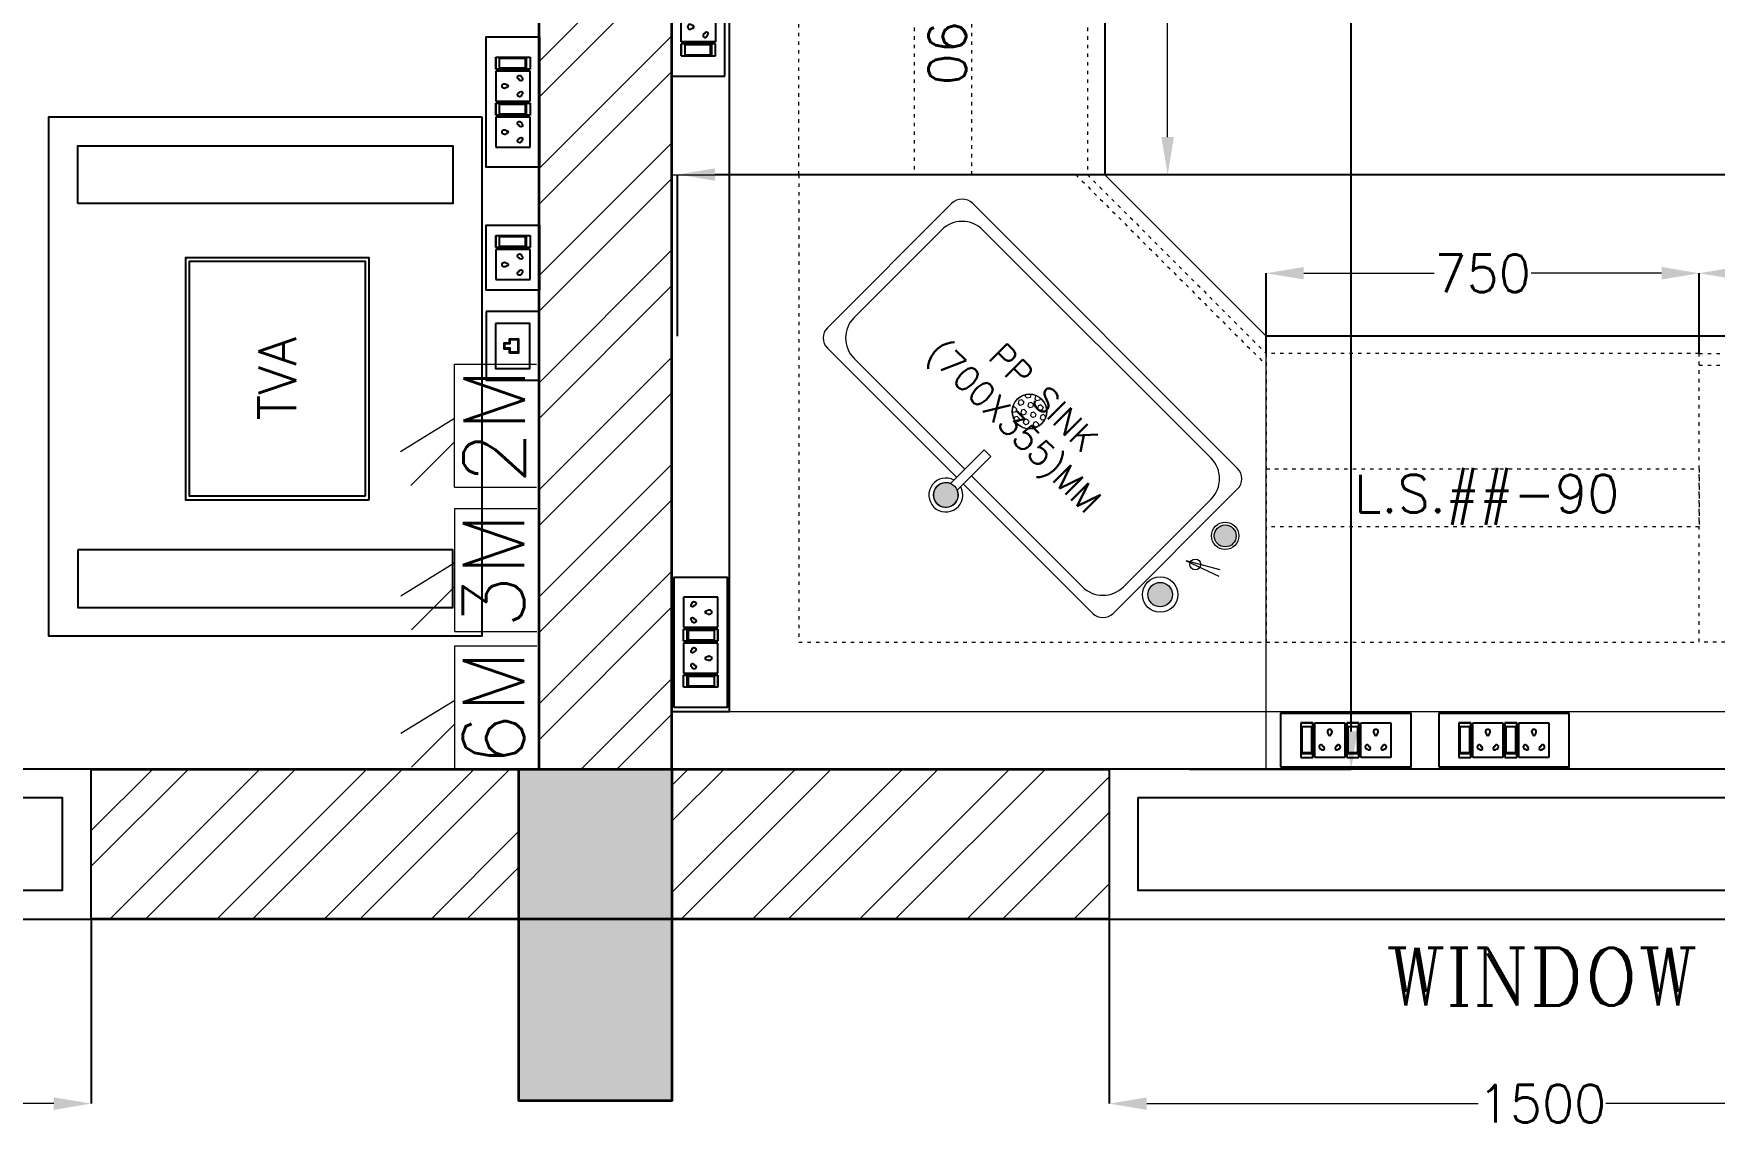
# Model space of a CAD drawing. Extents: x -52083 to 49512, y -145230 to 20224.
# Drawn here: x -37431 to -34519, y -133828 to -131941 of the extents above; entities that cross this region are included whole.
import ezdxf
from ezdxf.enums import TextEntityAlignment as Align

# ---------------------------------------------------------------- set-up
doc = ezdxf.new("R2010")
doc.units = 0
doc.header["$LTSCALE"] = 0.5
doc.header["$MEASUREMENT"] = 0
doc.header["$PDMODE"] = 32
doc.linetypes.add('ACAD_ISO03W100', pattern=[30, 12, -18])
for name, color, linetype, lineweight in [('3M Switch Board', 76, 'Continuous', 5), ('COL', 1, 'Continuous', 35), ('DIM', 3, 'Continuous', 5), ('Furniture', 30, 'Continuous', 13), ('Hatch-1', 8, 'Continuous', 5), ('Sa-Block Text', 7, 'Continuous', 18), ('wall-1', 7, 'Continuous', 35)]:
    doc.layers.add(name, color=color, linetype=linetype, lineweight=lineweight)
for name, color, linetype in [('LABOFAB', 7, 'Continuous'), ('PDF_Text', 5, 'Continuous'), ('SA-3MRP', 1, 'Continuous'), ('SA-6MRP', 1, 'Continuous'), ('SA-6MUP', 223, 'Continuous'), ('SA-FUR', 3, 'Continuous'), ('SA-Granite', 3, 'Continuous'), ('SA-Lan', 3, 'Continuous')]:
    doc.layers.add(name, color=color, linetype=linetype)
doc.styles.add('RomanS', font='romans.shx')
doc.styles.get("Standard").update_dxf_attribs({"font": 'romans.shx'})
doc.dimstyles.new('Sa-dim', dxfattribs={"dimtxt": 65, "dimasz": 65, "dimexe": 0, "dimexo": 0, "dimtad": 0, "dimdec": 0, "dimdsep": 46, "dimtxsty": 'Standard', "dimcen": 0, "dimclrd": 256, "dimclre": 7, "dimclrt": 1, "dimadec": 0, "dimazin": 0, "dimtfac": 1, "dimtdec": 0, "dimtmove": 0, "dimatfit": 3, "dimfxl": 1, "dimlwd": -1, "dimarcsym": 0})
pattern_1 = [(45, (22946.7, -16431.28), (-92.80777, 92.80777), []), (45, (23008.57, -16431.28), (-92.80777, 92.80777), [])]

# ---------------------------------------------------------------- blocks, each defined once
blk = doc.blocks.new('*U109')
at = {"color": 5}
blk.add_wipeout([(50, 400), (50, 240), (1450, 240), (1450, 400)], dxfattribs=at)
blk.add_wipeout([(0, 450), (0, 190), (1500, 190), (1500, 450)], dxfattribs=at)
for points in [[(0, 450), (0, 190), (1500, 190), (1500, 450)], [(50, 400), (50, 240), (1450, 240), (1450, 400)]]:
    blk.add_lwpolyline(points, close=True, dxfattribs=at)
blk = doc.blocks.new('*D946')
at = {"layer": 'Defpoints', "color": 0}
for p in [(-38831.5, -133475.7), (-37331.5, -133475.7), (-37331.5, -133795.6)]:
    blk.add_point(p, dxfattribs=at)
at = {"layer": 'DIM', "color": 7, "lineweight": -2}
for p, q in [((-38831.5, -133475.7), (-38831.5, -133795.6)), ((-37331.5, -133475.7), (-37331.5, -133795.6))]:
    blk.add_line(p, q, dxfattribs=at)
at = {"layer": 'DIM'}
for p, q in [((-38766.5, -133795.6), (-38192, -133795.6)), ((-37396.5, -133795.6), (-37971, -133795.6))]:
    blk.add_line(p, q, dxfattribs=at)
for points in [[(-38766.5, -133784.8), (-38766.5, -133806.5), (-38831.5, -133795.6)], [(-37396.5, -133784.8), (-37396.5, -133806.5), (-37331.5, -133795.6)]]:
    blk.add_solid(points, dxfattribs=at)
at = {"layer": 'DIM', "color": 1, "insert": (-38081.5, -133795.6), "char_height": 65, "attachment_point": 5}
blk.add_mtext('1500', dxfattribs=at)
blk = doc.blocks.new('*D969')
at = {"layer": 'Defpoints', "color": 0}
for p in [(-35567.7, -133475.7), (-34067.7, -133475.7), (-34067.7, -133795.6)]:
    blk.add_point(p, dxfattribs=at)
at = {"layer": 'DIM', "color": 7, "lineweight": -2}
for p, q in [((-35567.7, -133475.7), (-35567.7, -133795.6)), ((-34067.7, -133475.7), (-34067.7, -133795.6))]:
    blk.add_line(p, q, dxfattribs=at)
at = {"layer": 'DIM'}
for p, q in [((-35502.7, -133795.6), (-34928.2, -133795.6)), ((-34132.7, -133795.6), (-34707.2, -133795.6))]:
    blk.add_line(p, q, dxfattribs=at)
for points in [[(-35502.7, -133784.8), (-35502.7, -133806.5), (-35567.7, -133795.6)], [(-34132.7, -133784.8), (-34132.7, -133806.5), (-34067.7, -133795.6)]]:
    blk.add_solid(points, dxfattribs=at)
at = {"layer": 'DIM', "color": 1, "insert": (-34817.7, -133795.6), "char_height": 65, "attachment_point": 5}
blk.add_mtext('1500', dxfattribs=at)
blk = doc.blocks.new('*U92')
at = {"layer": 'SA-FUR', "color": 230, "linetype": 'ACAD_ISO03W100', "lineweight": 13}
for points in [[(750, 500), (0, 500), (0, 0), (750, 0)], [(750, 200), (0, 200), (0, 300), (750, 300)]]:
    blk.add_lwpolyline(points, close=True, dxfattribs=at)
at = {"layer": 'SA-FUR', "color": 7}
blk.add_attdef('TAG-2', text='', height=65, dxfattribs=at).set_placement((382.1, 224.8), align=Align.CENTER)
blk = doc.blocks.new('*D989')
at = {"layer": 'Defpoints', "color": 0}
for p in [(-34545.5, -132356.6), (-35295.5, -132495.7), (-34545.5, -132495.7)]:
    blk.add_point(p, dxfattribs=at)
at = {"layer": 'DIM', "color": 7, "lineweight": -2}
for p, q in [((-35295.5, -132495.7), (-35295.5, -132356.6)), ((-34545.5, -132495.7), (-34545.5, -132356.6))]:
    blk.add_line(p, q, dxfattribs=at)
at = {"layer": 'DIM'}
for p, q in [((-35230.5, -132356.6), (-35004.7, -132356.6)), ((-34610.5, -132356.6), (-34836.3, -132356.6))]:
    blk.add_line(p, q, dxfattribs=at)
for points in [[(-35230.5, -132345.7), (-35230.5, -132367.4), (-35295.5, -132356.6)], [(-34610.5, -132345.7), (-34610.5, -132367.4), (-34545.5, -132356.6)]]:
    blk.add_solid(points, dxfattribs=at)
at = {"layer": 'DIM', "color": 1, "insert": (-34920.5, -132356.6), "char_height": 65, "attachment_point": 5}
blk.add_mtext('750', dxfattribs=at)
blk = doc.blocks.new('*U94')
at = {"layer": 'SA-FUR', "color": 230, "linetype": 'ACAD_ISO03W100', "lineweight": 13}
blk.add_line((750, 20), (0, 20), dxfattribs=at)
blk.add_lwpolyline([(0, 500), (750, 500), (750, 0), (0, 0)], close=True, dxfattribs=at)
at = {"layer": 'SA-FUR', "color": 7}
for tag, p in [('TAG-2', (375, 377.6)), ('TAG', (375, 250))]:
    blk.add_attdef(tag, text='', height=65, rotation=180, dxfattribs=at).set_placement(p, align=Align.CENTER)
blk = doc.blocks.new('*D990')
at = {"layer": 'Defpoints', "color": 0}
for p in [(-33795.5, -132356.6), (-34545.5, -132495.7), (-33795.5, -132495.7)]:
    blk.add_point(p, dxfattribs=at)
at = {"layer": 'DIM', "color": 7, "lineweight": -2}
for p, q in [((-34545.5, -132495.7), (-34545.5, -132356.6)), ((-33795.5, -132495.7), (-33795.5, -132356.6))]:
    blk.add_line(p, q, dxfattribs=at)
at = {"layer": 'DIM'}
for p, q in [((-34480.5, -132356.6), (-34254.7, -132356.6)), ((-33860.5, -132356.6), (-34086.3, -132356.6))]:
    blk.add_line(p, q, dxfattribs=at)
for points in [[(-34480.5, -132345.7), (-34480.5, -132367.4), (-34545.5, -132356.6)], [(-33860.5, -132345.7), (-33860.5, -132367.4), (-33795.5, -132356.6)]]:
    blk.add_solid(points, dxfattribs=at)
at = {"layer": 'DIM', "color": 1, "insert": (-34170.5, -132356.6), "char_height": 65, "attachment_point": 5}
blk.add_mtext('750', dxfattribs=at)
blk = doc.blocks.new('*D1220')
at = {"color": 7, "lineweight": -2}
for p, q in [((-36315.5, -132465.7), (-36315.5, -132185.5)), ((-27602.5, -132465.7), (-27602.5, -132185.5))]:
    blk.add_line(p, q, dxfattribs=at)
for p, q in [((-36250.5, -132185.5), (-32074.2, -132185.5)), ((-27667.5, -132185.5), (-31843.9, -132185.5))]:
    blk.add_line(p, q)
for points in [[(-36250.5, -132174.7), (-36250.5, -132196.3), (-36315.5, -132185.5)], [(-27667.5, -132174.7), (-27667.5, -132196.3), (-27602.5, -132185.5)]]:
    blk.add_solid(points)
at = {"layer": 'Defpoints', "color": 0}
for p in [(-27602.5, -132185.5), (-36315.5, -132465.7), (-27602.5, -132465.7)]:
    blk.add_point(p, dxfattribs=at)
at = {"color": 1, "insert": (-31959, -132185.5), "char_height": 65, "attachment_point": 5}
blk.add_mtext('8713', dxfattribs=at)
blk = doc.blocks.new('*U133')
at = {"ltscale": 300}
for p, q in [((-78.1, 29.8), (-78.1, -29.8)), ((-78.1, 29.8), (-78.1, -29.8)), ((-57.3, 29.8), (-78.1, 29.8)), ((-78.1, 29.8), (-57.3, 29.8)), ((-57.3, -29.8), (-57.3, 29.8)), ((-53.9, 29.8), (-1.7, 29.8)), ((-53.9, -29.8), (-53.9, 29.8)), ((-1.7, 29.8), (-1.7, -29.8)), ((1.7, 29.8), (1.7, -29.8)), ((1.7, 29.8), (1.7, -29.8)), ((22.5, 29.8), (1.7, 29.8)), ((1.7, 29.8), (22.5, 29.8)), ((22.5, -29.8), (22.5, 29.8)), ((25.9, -29.8), (25.9, 29.8)), ((25.9, 29.8), (78.1, 29.8)), ((78.1, 29.8), (78.1, -29.8)), ((-76.3, 23.3), (-76.3, -23.3)), ((-59.1, 23.3), (-76.3, 23.3)), ((-59.1, -23.3), (-59.1, 23.3)), ((3.5, 23.3), (3.5, -23.3)), ((20.7, 23.3), (3.5, 23.3)), ((20.7, -23.3), (20.7, 23.3)), ((-76.3, -21.2), (-59.1, -21.2)), ((-76.3, -23.3), (-59.1, -23.3)), ((3.5, -21.2), (20.7, -21.2)), ((3.5, -23.3), (20.7, -23.3)), ((-78.1, -29.8), (-57.3, -29.8)), ((-1.7, -29.8), (-53.9, -29.8)), ((1.7, -29.8), (22.5, -29.8)), ((78.1, -29.8), (25.9, -29.8))]:
    blk.add_line(p, q, dxfattribs=at)
blk.add_lwpolyline([(-113, -46), (113, -46), (113, 46), (-113, 46)], close=True, dxfattribs=at)
for centre, radius, start, end in [((-27.8, 14.7), 4.06, 307.1584, 232.8416), ((-27.8, 10.6), 2.59, 161.4031, 18.5969), ((52, 14.7), 4.06, 307.1584, 232.8416), ((52, 10.6), 2.59, 161.4031, 18.5969), ((-42.7, -11.6), 3.5, 5.2689, 272.51), ((-39.9, -14), 2.82, 202.6838, 75.0951), ((-15.7, -14), 2.82, 104.9049, 337.3162), ((-12.9, -11.6), 3.5, 267.49, 174.7311), ((37.1, -11.6), 3.5, 5.2689, 272.51), ((39.9, -14), 2.82, 202.6838, 75.0951), ((64.1, -14), 2.82, 104.9049, 337.3162), ((66.9, -11.6), 3.5, 267.49, 174.7311)]:
    blk.add_arc(centre, radius, start, end, dxfattribs=at)
at = {"layer": 'Sa-Block Text', "flags": 1}
for tag, p in [('PROJECTNAME', (102.4, 776)), ('FLOOR', (102.4, 686.5)), ('LABNAME', (102.4, 577)), ('ITEMNO:', (102.4, 479.7))]:
    blk.add_attdef(tag, text='', height=65, dxfattribs=at).set_placement(p, align=Align.MIDDLE_CENTER)
at = {"layer": 'Sa-Block Text'}
blk.add_attdef('CATALOGUE', text='', height=65, dxfattribs=at).set_placement((102.4, 360.5), align=Align.MIDDLE_CENTER)
blk = doc.blocks.new('*D1003')
at = {"layer": 'Defpoints', "color": 0}
for p in [(-35605.5, -131435.7), (-35466.4, -131435.7), (-35605.5, -132185.7)]:
    blk.add_point(p, dxfattribs=at)
at = {"layer": 'DIM', "color": 7, "lineweight": -2}
for p, q in [((-35605.5, -131435.7), (-35466.4, -131435.7)), ((-35605.5, -132185.7), (-35466.4, -132185.7))]:
    blk.add_line(p, q, dxfattribs=at)
at = {"layer": 'DIM'}
for p, q in [((-35466.4, -131500.7), (-35466.4, -131726.5)), ((-35466.4, -132120.7), (-35466.4, -131894.9))]:
    blk.add_line(p, q, dxfattribs=at)
for points in [[(-35477.2, -131500.7), (-35455.5, -131500.7), (-35466.4, -131435.7)], [(-35477.2, -132120.7), (-35455.5, -132120.7), (-35466.4, -132185.7)]]:
    blk.add_solid(points, dxfattribs=at)
at = {"layer": 'DIM', "color": 1, "insert": (-35466.4, -131810.7), "char_height": 65, "attachment_point": 5, "rotation": 90}
blk.add_mtext('750', dxfattribs=at)
blk = doc.blocks.new('*D1007')
at = {"color": 7, "lineweight": -2}
for p, q in [((-35428.5, -129005.7), (-35148.3, -129005.7)), ((-35428.5, -133215.7), (-35148.3, -133215.7))]:
    blk.add_line(p, q, dxfattribs=at)
for p, q in [((-35148.3, -129070.7), (-35148.3, -130995.6)), ((-35148.3, -133150.7), (-35148.3, -131225.9))]:
    blk.add_line(p, q)
for points in [[(-35159.1, -129070.7), (-35137.5, -129070.7), (-35148.3, -129005.7)], [(-35159.1, -133150.7), (-35137.5, -133150.7), (-35148.3, -133215.7)]]:
    blk.add_solid(points)
at = {"layer": 'Defpoints', "color": 0}
for p in [(-35428.5, -129005.7), (-35148.3, -129005.7), (-35428.5, -133215.7)]:
    blk.add_point(p, dxfattribs=at)
at = {"color": 1, "insert": (-35148.3, -131110.7), "char_height": 65, "attachment_point": 5, "rotation": 90}
blk.add_mtext('4210', dxfattribs=at)
blk = doc.blocks.new('750MM CONER CABINET')
at = {"layer": 'LABOFAB', "color": 96, "lineweight": 13, "true_color": 0x008500}
for p, q in [((-280, 1030), (750, 1030)), ((-280, 1030), (-280, 280)), ((750, 1030), (750, 0)), ((0, 0), (-280, 280)), ((750, 0), (0, 0))]:
    blk.add_line(p, q, dxfattribs=at)
at = {"layer": 'LABOFAB', "color": 230, "linetype": 'ACAD_ISO03W100', "lineweight": 13}
for p, q in [((530, 810), (-280, 810)), ((530, 0), (530, 810)), ((50, 0), (-280, 330)), ((30, 0), (-280, 310))]:
    blk.add_line(p, q, dxfattribs=at)
blk = doc.blocks.new('PP SINK-700X355')
at = {"linetype": 'ByBlock', "lineweight": 5, "ltscale": 10}
blk.add_hatch(color=3, dxfattribs=at).paths.add_polyline_path([(-21.4, 389.9, 1), (21.4, 389.9, 1)])
at = {"linetype": 'ByBlock', "lineweight": 5}
h = blk.add_hatch(dxfattribs=at)
h.set_pattern_fill('HEX', color=3, scale=40, style=0)
h.set_pattern_definition([(1e-09, (-34097.917, -448425.806), (-2e-10, 8.66025404), [5, -10]), (120, (-34097.917, -448425.806), (-7.5, -4.33012702), [5, -10]), (60, (-34092.917, -448425.806), (-7.5, 4.33012702), [5, -10])])
h.paths.add_polyline_path([(-30, 185.2, 1), (30, 185.2, 1)])
at = {"color": 3, "linetype": 'ByBlock', "lineweight": 5}
for p, q in [((-8.1, 355), (-325, 355)), ((325, 355), (8.1, 355)), ((-350, 330), (-350, 25)), ((-8.1, 335), (-280, 335)), ((280, 335), (8.1, 335)), ((350, 25), (350, 330)), ((-330, 285), (-330, 70)), ((330, 70), (330, 285)), ((325, 0), (-325, 0)), ((280, 20), (-280, 20))]:
    blk.add_line(p, q, dxfattribs=at)
at = {"color": 3, "linetype": 'ByBlock', "lineweight": 5, "ltscale": 10}
for p, q in [((-8.1, 287.6), (-8.1, 370.1)), ((8.1, 287.6), (8.1, 370.1)), ((0, 287.6), (-8.1, 287.6)), ((0, 287.6), (8.1, 287.6))]:
    blk.add_line(p, q, dxfattribs=at)
blk.add_circle((0, 389.9), 21.4, dxfattribs=at)
at = {"color": 3, "linetype": 'ByBlock', "lineweight": 5}
blk.add_circle((0, 185.2), 30, dxfattribs=at)
at = {"color": 3, "linetype": 'ByBlock', "lineweight": 5, "ltscale": 10}
for radius, start, end in [(29.4, 285.896, 254.104), (21.4, 292.1607, 247.8393)]:
    blk.add_arc((0, 389.9), radius, start, end, dxfattribs=at)
at = {"color": 3, "linetype": 'ByBlock', "lineweight": 5}
for centre, radius, start, end in [((-325, 330), 25, 90, 180), ((325, 330), 25, 0, 90), ((-280, 285), 50, 90, 180), ((280, 285), 50, 0, 90), ((0, 185.2), 30, 0, 180), ((0, 185.2), 30, 180, 0), ((-280, 70), 50, 180, 270), ((280, 70), 50, 270, 0), ((-325, 25), 25, 180, 270), ((325, 25), 25, 270, 0)]:
    blk.add_arc(centre, radius, start, end, dxfattribs=at)
blk = doc.blocks.new('900 x 750 avt')
at = {"color": 30}
for points in [[(663.2, 195.3), (244.3, 195.3), (244.3, 513.2), (663.2, 513.2)], [(656.8, 201.6), (250.6, 201.6), (250.6, 506.8), (656.8, 506.8)]]:
    blk.add_lwpolyline(points, close=True, dxfattribs=at)
at = {"layer": 'SA-Granite', "color": 30}
for points in [[(0, 0), (900, 0), (900, 750), (0, 750)], [(150, 700), (50, 700), (50, 50), (150, 50)], [(750, 700), (850, 700), (850, 50), (750, 50)]]:
    blk.add_lwpolyline(points, close=True, dxfattribs=at)
at = {"insert": (453.7, 354.2), "char_height": 65, "width": 175.432, "attachment_point": 5}
blk.add_mtext('{\\C7;AVT}', dxfattribs=at)
blk = doc.blocks.new('3M-RP')
for p, q in [((18.3, 75.8), (18.3, 16.2)), ((18.3, 75.8), (18.3, 16.2)), ((39.1, 75.8), (18.3, 75.8)), ((18.3, 75.8), (39.1, 75.8)), ((20.1, 69.3), (20.1, 22.7)), ((37.3, 69.3), (20.1, 69.3)), ((37.3, 22.7), (37.3, 69.3)), ((39.1, 16.2), (39.1, 75.8)), ((42.5, 75.8), (94.7, 75.8)), ((42.5, 16.2), (42.5, 75.8)), ((94.7, 75.8), (94.7, 16.2)), ((18.3, 16.2), (39.1, 16.2)), ((20.1, 24.8), (37.3, 24.8)), ((20.1, 22.7), (37.3, 22.7)), ((94.7, 16.2), (42.5, 16.2))]:
    blk.add_line(p, q)
blk.add_lwpolyline([(0, 0), (113, 0), (113, 92), (0, 92)], close=True)
for centre, radius, start, end in [((68.6, 60.7), 4.06, 307.1584, 232.8416), ((53.7, 34.4), 3.5, 5.2689, 272.51), ((56.5, 32), 2.82, 202.6838, 75.0951), ((68.6, 56.6), 2.59, 161.4031, 18.5969), ((80.7, 32), 2.82, 104.9049, 337.3162), ((83.5, 34.4), 3.5, 267.49, 174.7311)]:
    blk.add_arc(centre, radius, start, end)
at = {"layer": 'Sa-Block Text', "flags": 1}
for tag, p in [('LAB', (56.5, 92)), ('ITEM', (56.5, -35)), ('CATALOGUE', (87, -160))]:
    blk.add_attdef(tag, text='', height=65, dxfattribs=at).set_placement(p, align=Align.MIDDLE_CENTER)
blk = doc.blocks.new('*U684')
for p, q in [((-78.1, 29.8), (-78.1, -29.8)), ((-78.1, 29.8), (-78.1, -29.8)), ((-57.3, 29.8), (-78.1, 29.8)), ((-78.1, 29.8), (-57.3, 29.8)), ((-57.3, -29.8), (-57.3, 29.8)), ((-53.9, 29.8), (-1.7, 29.8)), ((-53.9, -29.8), (-53.9, 29.8)), ((-1.7, 29.8), (-1.7, -29.8)), ((1.7, 29.8), (1.7, -29.8)), ((1.7, 29.8), (1.7, -29.8)), ((22.5, 29.8), (1.7, 29.8)), ((1.7, 29.8), (22.5, 29.8)), ((22.5, -29.8), (22.5, 29.8)), ((25.9, -29.8), (25.9, 29.8)), ((25.9, 29.8), (78.1, 29.8)), ((78.1, 29.8), (78.1, -29.8)), ((-76.3, 23.3), (-76.3, -23.3)), ((-59.1, 23.3), (-76.3, 23.3)), ((-59.1, -23.3), (-59.1, 23.3)), ((3.5, 23.3), (3.5, -23.3)), ((20.7, 23.3), (3.5, 23.3)), ((20.7, -23.3), (20.7, 23.3)), ((-76.3, -21.2), (-59.1, -21.2)), ((-76.3, -23.3), (-59.1, -23.3)), ((3.5, -21.2), (20.7, -21.2)), ((3.5, -23.3), (20.7, -23.3)), ((-78.1, -29.8), (-57.3, -29.8)), ((-1.7, -29.8), (-53.9, -29.8)), ((1.7, -29.8), (22.5, -29.8)), ((78.1, -29.8), (25.9, -29.8))]:
    blk.add_line(p, q)
blk.add_lwpolyline([(-113, -46), (113, -46), (113, 46), (-113, 46)], close=True)
for centre, radius, start, end in [((-27.8, 14.7), 4.06, 307.1584, 232.8416), ((-27.8, 10.6), 2.59, 161.4031, 18.5969), ((52, 14.7), 4.06, 307.1584, 232.8416), ((52, 10.6), 2.59, 161.4031, 18.5969), ((-42.7, -11.6), 3.5, 5.2689, 272.51), ((-39.9, -14), 2.82, 202.6838, 75.0951), ((-15.7, -14), 2.82, 104.9049, 337.3162), ((-12.9, -11.6), 3.5, 267.49, 174.7311), ((37.1, -11.6), 3.5, 5.2689, 272.51), ((39.9, -14), 2.82, 202.6838, 75.0951), ((64.1, -14), 2.82, 104.9049, 337.3162), ((66.9, -11.6), 3.5, 267.49, 174.7311)]:
    blk.add_arc(centre, radius, start, end)
at = {"layer": 'Sa-Block Text', "flags": 1}
for tag, p in [('PROJECTNAME', (14.8, 619.1)), ('FLOOR', (14.8, 529.6)), ('LABNAME', (14.8, 420.1)), ('ITEMNO:', (14.8, 322.8))]:
    blk.add_attdef(tag, text='', height=65, dxfattribs=at).set_placement(p, align=Align.MIDDLE_CENTER)
at = {"layer": 'Sa-Block Text'}
blk.add_attdef('CATALOGUE', text='', height=65, dxfattribs=at).set_placement((14.8, 173.9), align=Align.MIDDLE_CENTER)
blk = doc.blocks.new('*U685')
for points in [[(-59.4, 46), (59.4, 46), (59.4, -46), (-59.4, -46)], [(-39.1, 29.8), (39.1, 29.8), (39.1, -29.8), (-39.1, -29.8)], [(12.4, 5.6), (5.4, 5.6), (5.4, 14.6), (-5.4, 14.6), (-5.4, 5.6), (-12.4, 5.6), (-12.4, -10.5), (12.4, -10.5)], [(11.1, 4.3), (4.1, 4.3), (4.1, 13.4), (-4.1, 13.4), (-4.1, 4.3), (-11.1, 4.3), (-11.1, -9.2), (11.1, -9.2)]]:
    blk.add_lwpolyline(points, close=True)
at = {"layer": 'Sa-Block Text', "flags": 1}
for tag, p in [('PROJECTNAME', (15.2, 670.6)), ('FLOOR', (15.2, 581.1)), ('LABNAME', (15.2, 471.6)), ('ITEMNO:', (15.2, 374.3))]:
    blk.add_attdef(tag, text='', height=65, dxfattribs=at).set_placement(p, align=Align.MIDDLE_CENTER)
at = {"layer": 'Sa-Block Text'}
blk.add_attdef('CATALOGUE', text='', height=65, dxfattribs=at).set_placement((15.2, 223), align=Align.MIDDLE_CENTER)
blk = doc.blocks.new('*U130')
for p, q in [((-78.1, 29.8), (-78.1, -29.8)), ((-78.1, 29.8), (-78.1, -29.8)), ((-57.3, 29.8), (-78.1, 29.8)), ((-78.1, 29.8), (-57.3, 29.8)), ((-57.3, -29.8), (-57.3, 29.8)), ((-53.9, 29.8), (-1.7, 29.8)), ((-53.9, -29.8), (-53.9, 29.8)), ((-1.7, 29.8), (-1.7, -29.8)), ((1.7, 29.8), (1.7, -29.8)), ((1.7, 29.8), (1.7, -29.8)), ((22.5, 29.8), (1.7, 29.8)), ((1.7, 29.8), (22.5, 29.8)), ((22.5, -29.8), (22.5, 29.8)), ((25.9, -29.8), (25.9, 29.8)), ((25.9, 29.8), (78.1, 29.8)), ((78.1, 29.8), (78.1, -29.8)), ((-76.3, 23.3), (-76.3, -23.3)), ((-59.1, 23.3), (-76.3, 23.3)), ((-59.1, -23.3), (-59.1, 23.3)), ((3.5, 23.3), (3.5, -23.3)), ((20.7, 23.3), (3.5, 23.3)), ((20.7, -23.3), (20.7, 23.3)), ((-76.3, -21.2), (-59.1, -21.2)), ((-76.3, -23.3), (-59.1, -23.3)), ((3.5, -21.2), (20.7, -21.2)), ((3.5, -23.3), (20.7, -23.3)), ((-78.1, -29.8), (-57.3, -29.8)), ((-1.7, -29.8), (-53.9, -29.8)), ((1.7, -29.8), (22.5, -29.8)), ((78.1, -29.8), (25.9, -29.8))]:
    blk.add_line(p, q)
blk.add_lwpolyline([(-113, -46), (113, -46), (113, 46), (-113, 46)], close=True)
for centre, radius, start, end in [((-27.8, 14.7), 4.06, 307.1584, 232.8416), ((-27.8, 10.6), 2.59, 161.4031, 18.5969), ((52, 14.7), 4.06, 307.1584, 232.8416), ((52, 10.6), 2.59, 161.4031, 18.5969), ((-42.7, -11.6), 3.5, 5.2689, 272.51), ((-39.9, -14), 2.82, 202.6838, 75.0951), ((-15.7, -14), 2.82, 104.9049, 337.3162), ((-12.9, -11.6), 3.5, 267.49, 174.7311), ((37.1, -11.6), 3.5, 5.2689, 272.51), ((39.9, -14), 2.82, 202.6838, 75.0951), ((64.1, -14), 2.82, 104.9049, 337.3162), ((66.9, -11.6), 3.5, 267.49, 174.7311)]:
    blk.add_arc(centre, radius, start, end)
at = {"layer": 'Sa-Block Text', "flags": 1}
for tag, p in [('PROJECTNAME', (14.8, 619.1)), ('FLOOR', (14.8, 529.6)), ('LABNAME', (14.8, 420.1)), ('ITEMNO:', (14.8, 322.8))]:
    blk.add_attdef(tag, text='', height=65, dxfattribs=at).set_placement(p, align=Align.MIDDLE_CENTER)
at = {"layer": 'Sa-Block Text'}
blk.add_attdef('CATALOGUE', text='', height=65, dxfattribs=at).set_placement((14.8, 173.9), align=Align.MIDDLE_CENTER)
blk = doc.blocks.new('BARE')
at = {"layer": 'COL'}
h = blk.add_hatch(color=256, dxfattribs=at)
h.dxf.hatch_style = 1
h.paths.add_polyline_path([(-18773.5, -36159.6), (-19038.5, -36159.6), (-19038.5, -36734.6), (-18773.5, -36734.6)])
at = {"layer": 'Hatch-1'}
h = blk.add_hatch(dxfattribs=at)
h.set_pattern_fill('ANSI32,_O', color=256, scale=350)
h.set_pattern_definition(pattern_1)
h.paths.add_polyline_path([(-19003.5, -31874.6), (-18773.5, -31874.6), (-18773.5, -36159.6), (-19003.5, -36159.6)])
at = {"layer": 'LABOFAB', "lineweight": 13, "ltscale": 0.1}
h = blk.add_hatch(dxfattribs=at)
h.set_pattern_fill('HEX', color=5, scale=0.4, angle=381.7955)
h.set_pattern_definition([(201.79551034, (351749.0015, 216287.0776), (0.816739466, -2.042458481), [1.27, -2.54]), (321.79551034, (351749.0015, 216287.0776), (1.360451198, 1.728546366), [1.27, -2.54]), (261.79551034, (351747.8223, 216286.606), (2.177190664, -0.313912115), [1.27, -2.54])])
h.paths.add_polyline_path([(-17907.8, -35849.5, 1), (-17947.1, -35865.2, 1)])
h.paths.add_polyline_path([(-17832.5, -35762.6, 0.490237), (-17803.4, -35770.9), (-17817.2, -35736.5, 0.490237)])
h.paths.add_polyline_path([(-17803.4, -35770.9, 0.342069), (-17797, -35748.4, 0.342069), (-17817.2, -35736.5)])
at = {"color": 3}
for p, q in [((-18023.5, -31949.6), (-18023.5, -35129.6)), ((-10050.5, -35409.6), (-17743.5, -35409.6))]:
    blk.add_line(p, q, dxfattribs=at)
blk.add_lwpolyline([(-18773.5, -31944.6), (-18773.5, -36059.6), (-18673.8, -36059.6), (-18673.8, -31949.6)], dxfattribs=at)
at = {"layer": '3M Switch Board', "color": 84}
for p, q in [((-19150.3, -35457.9), (-19008.1, -35457.9)), ((-19150.3, -35671.2), (-19150.3, -35457.9)), ((-19150.3, -35552.3), (-19243.8, -35609.6)), ((-19150.3, -35592.8), (-19225.7, -35668.2)), ((-19150.3, -35671.2), (-19008.1, -35671.2)), ((-19149.6, -35708.2), (-19007.4, -35708.2)), ((-19149.6, -35921.4), (-19149.6, -35708.2)), ((-19149.6, -35802.5), (-19243, -35859.8)), ((-19149.6, -35843), (-19224.9, -35918.4)), ((-19149.6, -35921.4), (-19007.4, -35921.4)), ((-19149.6, -35946.3), (-19007.4, -35946.3)), ((-19149.6, -36159.6), (-19149.6, -35946.3)), ((-19149.6, -36040.7), (-19243, -36098)), ((-19149.6, -36081.2), (-19224.9, -36156.5)), ((-19149.6, -36159.6), (-19007.4, -36159.6))]:
    blk.add_line(p, q, dxfattribs=at)
at = {"layer": 'COL'}
blk.add_lwpolyline([(-19038.5, -36159.6), (-18773.5, -36159.6), (-18773.5, -36734.6), (-19038.5, -36734.6)], close=True, dxfattribs=at)
at = {"layer": 'Hatch-1'}
blk.add_lwpolyline([(-19003.5, -31824.6), (-18773.5, -31824.6), (-18773.5, -36159.6), (-19003.5, -36159.6)], close=True, dxfattribs=at)
at = {"layer": 'LABOFAB', "color": 5, "lineweight": 13}
blk.add_lwpolyline([(-17823.3, -35814.5), (-17882.3, -35798.9), (-17825.8, -35825.3)], dxfattribs=at)
for centre, radius in [((-17814.7, -35755.5), 23.7), ((-17814.7, -35755.5), 19.1), ((-17866.5, -35805), 9.38), ((-17866.5, -35805), 9.38), ((-17927.4, -35857.3), 30.7), ((-17927.4, -35857.3), 21.2)]:
    blk.add_circle(centre, radius, dxfattribs=at)
at = {"layer": 'wall-1', "color": 7}
for p, q in [((-19003.5, -36159.6), (-19003.5, -31824.6)), ((-18773.5, -36159.6), (-18773.5, -31824.6))]:
    blk.add_line(p, q, dxfattribs=at)
blk.add_lwpolyline([(-19003.5, -36159.6), (-19003.5, -31824.6)], dxfattribs=at)
at = {"layer": 'wall-1'}
blk.add_lwpolyline([(-6505.5, -36419.6), (-29117.5, -36419.6), (-29117.5, -36159.6), (-6505.5, -36159.6)], close=True, dxfattribs=at)
at = {"color": 4, "rotation": 135.0000000005896}
blk.add_blockref('PP SINK-700X355', (-18023, -35409), dxfattribs=at)
at = {"layer": 'SA-3MRP', "color": 7, "xscale": -1, "rotation": 90}
blk.add_blockref('3M-RP', (-19003, -35216.8), dxfattribs=at)
at = {"layer": 'SA-6MRP', "color": 7, "xscale": -1, "rotation": 270}
blk.add_blockref('*U133', (-18723.5, -35939.8), dxfattribs=at)
at = {"layer": 'SA-6MUP', "color": 7, "rotation": 90}
blk.add_blockref('*U130', (-18727.5, -34845.6), dxfattribs=at)
at = {"layer": 'SA-6MUP', "color": 7, "xscale": -1, "rotation": 90}
blk.add_blockref('*U684', (-19049, -35003.8), dxfattribs=at)
at = {"layer": 'SA-FUR'}
ref = blk.add_blockref('*U92', (-18553.5, -35129.6), dxfattribs=dict(at, xscale=-1, rotation=270))
ref.add_attrib('TAG-2', 'L.S.##-90', dxfattribs={"color": 7, "height": 65, "rotation": 270}).set_placement((-18328.7, -34745.1), align=Align.CENTER)
at = {"layer": 'SA-FUR', "color": 7, "xscale": -1, "rotation": 90}
blk.add_blockref('900 x 750 avt', (-19103, -35029.6), dxfattribs=at)
at = {"layer": 'SA-FUR'}
blk.add_blockref('*U92', (-17743.5, -35939.6), dxfattribs=at).add_auto_attribs({'TAG-2': 'L.S.##-90'})
at = {"layer": 'SA-FUR', "rotation": 180}
blk.add_blockref('*U94', (-16243.5, -35439.6), dxfattribs=at).add_auto_attribs({'TAG': 'M-##-90', 'TAG-2': '1D-2S'})
at = {"layer": 'SA-Lan', "color": 7, "xscale": -1, "rotation": 90}
blk.add_blockref('*U685', (-19049.5, -35426.3), dxfattribs=at)
at = {"layer": '3M Switch Board', "color": 84}
for s, p in [('2M', (-19028.1, -35665.8)), ('3M', (-19029.3, -35916)), ('6M', (-19029.2, -36154.2))]:
    blk.add_text(s, height=106.61, rotation=90, dxfattribs=at).set_placement(p)
at = {"layer": 'LABOFAB', "color": 4, "lineweight": 13, "insert": (-18159.6, -35545.6), "char_height": 42.5, "width": 560, "attachment_point": 5, "rotation": 315}
blk.add_mtext('{\\C256;PP SINK\\P(700X355)MM}', dxfattribs=at)
at = {"layer": 'PDF_Text', "insert": (-17265.8, -36469.6), "char_height": 100, "attachment_point": 2, "style": 'RomanS'}
blk.add_mtext('{\\Fromanc|c0;WINDOW}', dxfattribs=at)
at = {"layer": 'SA-FUR', "color": 7}
for p in [(-11828.1, -20212.7), (-10178.1, -20212.7), (-8528.1, -20212.7), (-12428.4, -24228.4), (-10778.4, -24228.4), (-9128.4, -24228.4)]:
    blk.add_attdef('LS##90', text='', height=65, dxfattribs=at).set_placement(p, align=Align.CENTER)
dim = blk.add_linear_dim(base=(-10050.5, -35129.3), p1=(-18763.5, -35409.6), p2=(-10050.5, -35409.6), dimstyle='Sa-dim')
dim.commit()
dim.dimension.update_dxf_attribs({"geometry": '*D1220', "text_midpoint": (-14407, -35129.3), "insert": (17552, 97056.2)})
at = {"layer": 'DIM'}
dim = blk.add_linear_dim(base=(-17914.4, -34379.6), p1=(-18053.5, -35129.6), p2=(-18053.5, -34379.6), angle=90, dimstyle='Sa-dim', dxfattribs=at)
dim.commit()
dim.dimension.update_dxf_attribs({"geometry": '*D1003', "text_midpoint": (-17914.4, -34754.6), "insert": (17552, 97056.2)})
for base, p1, p2, picture, middle in [((-16993.5, -35300.4), (-17743.5, -35439.6), (-16993.5, -35439.6), '*D989', (-17368.5, -35300.4)), ((-16243.5, -35300.4), (-16993.5, -35439.6), (-16243.5, -35439.6), '*D990', (-16618.5, -35300.4))]:
    dim = blk.add_linear_dim(base=base, p1=p1, p2=p2, dimstyle='Sa-dim', dxfattribs=at)
    dim.commit()
    dim.dimension.update_dxf_attribs({"geometry": picture, "text_midpoint": middle, "insert": (17552, 97056.2)})
for p in [(-21279.5, -36609.6), (-18015.8, -36609.6)]:
    blk.add_blockref('*U109', p)
at = {"layer": 'Hatch-1'}
h = blk.add_hatch(dxfattribs=at)
h.set_pattern_fill('ANSI32,_O', color=256, scale=350)
h.set_pattern_definition(pattern_1)
h.paths.add_polyline_path([(-19779.5, -36419.6), (-19038.5, -36419.6), (-19038.5, -36159.6), (-19779.5, -36159.6)])
h = blk.add_hatch(dxfattribs=at)
h.set_pattern_fill('ANSI32,_O', color=256, scale=350)
h.set_pattern_definition(pattern_1)
h.paths.add_polyline_path([(-18015.8, -36419.6), (-18773.5, -36419.6), (-18773.5, -36159.6), (-18015.8, -36159.6)])
at = {"layer": 'Furniture'}
blk.add_lwpolyline([(-18773.5, -36059.6), (-10060.5, -36059.6), (-10060.5, -36159.6), (-18773.5, -36159.6)], close=True, dxfattribs=at)
at = {"layer": 'Hatch-1'}
for points in [[(-19779.5, -36419.6), (-19038.5, -36419.6), (-19038.5, -36159.6), (-19779.5, -36159.6)], [(-18015.8, -36419.6), (-18773.5, -36419.6), (-18773.5, -36159.6), (-18015.8, -36159.6)]]:
    blk.add_lwpolyline(points, close=True, dxfattribs=at)
at = {"color": 1, "rotation": 180}
blk.add_blockref('750MM CONER CABINET', (-18023.5, -35129.6), dxfattribs=at)
at = {"layer": 'SA-6MRP', "color": 7}
blk.add_blockref('*U133', (-17331.7, -36109.6), dxfattribs=at)
at = {"layer": 'SA-6MUP', "color": 7}
blk.add_blockref('*U130', (-17605.7, -36109.6), dxfattribs=at)
dim = blk.add_linear_dim(base=(-17596.3, -31949.6), p1=(-17876.5, -36159.6), p2=(-17876.5, -31949.6), angle=90, dimstyle='Sa-dim')
dim.commit()
dim.dimension.update_dxf_attribs({"geometry": '*D1007', "text_midpoint": (-17596.3, -34054.6), "insert": (17552, 97056.2)})
at = {"layer": 'DIM', "color": 7}
for base, p1, p2, picture, middle in [((-19779.5, -36739.5), (-21279.5, -36419.6), (-19779.5, -36419.6), '*D946', (-20529.5, -36739.5)), ((-16515.8, -36739.5), (-18015.8, -36419.6), (-16515.8, -36419.6), '*D969', (-17265.8, -36739.5))]:
    dim = blk.add_linear_dim(base=base, p1=p1, p2=p2, dimstyle='Sa-dim', dxfattribs=at)
    dim.commit()
    dim.dimension.update_dxf_attribs({"geometry": picture, "text_midpoint": middle, "insert": (17552, 97056.2)})

msp = doc.modelspace()

# ---------------------------------------------------------------- block references
at = {"color": 240}
msp.add_blockref('BARE', (-17552, -97056.2, 2637.8), dxfattribs=at)

doc.saveas('drawing.dxf')
